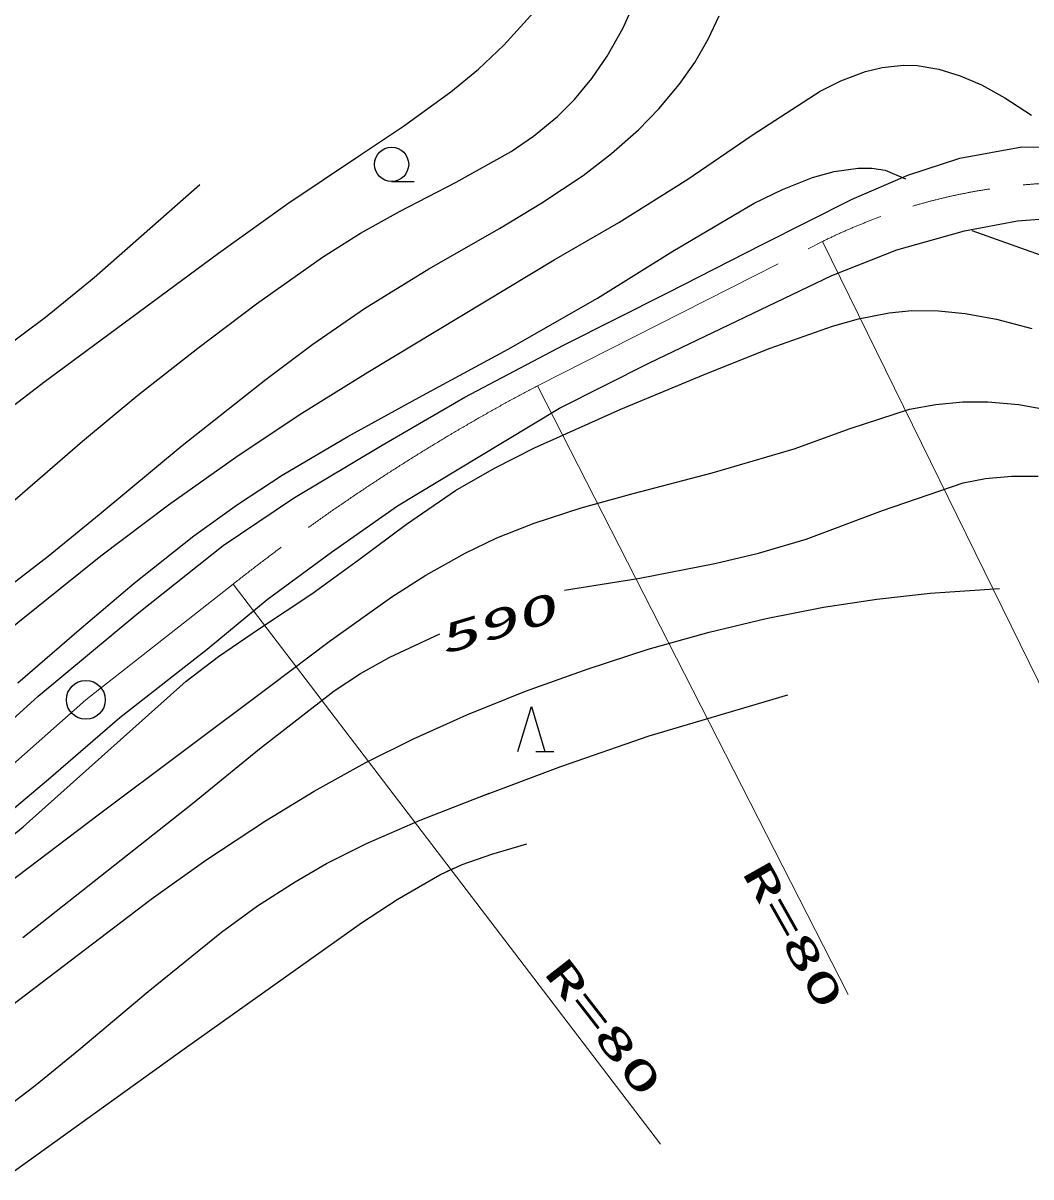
# Model space of a CAD drawing. Units: millimetres, scale not verified. Extents: x 40000 to 680000, y 20000 to 380000.
# Drawn here: x 464360 to 509219, y 265251 to 316608 of the extents above; entities that cross this region are included whole.
import ezdxf
from ezdxf.enums import TextEntityAlignment as Align

# ---------------------------------------------------------------- set-up
doc = ezdxf.new("R2010")
doc.units = ezdxf.units.MM
doc.header["$LTSCALE"] = 1000
doc.linetypes.add('CHAIN', pattern=[18.5, 12, -1.5, 3.5, -1.5])
for name, color, linetype, lineweight in [('M-BGD', 7, 'Continuous', 25), ('M-BMK', 2, 'CHAIN', 13), ('M-BMK-SRVR', 3, 'Continuous', 25), ('M-STR-HTXT', 7, 'Continuous', 13)]:
    doc.layers.add(name, color=color, linetype=linetype, lineweight=lineweight)
doc.styles.add('ＭＳ ゴシック', font='')
doc.styles.get('ＭＳ ゴシック').set_extended_font_data('MS Gothic')

msp = doc.modelspace()

# ---------------------------------------------------------------- linework, layer by layer
at = {"layer": 'M-BGD'}
for p, q in [((485757, 315626), (487942, 318040)), ((491057, 316365), (491716, 317832)), ((494859, 315898), (495344, 316936)), ((490364, 315135), (491057, 316365)), ((490364, 315135), (491057, 316365)), ((491057, 316365), (491149, 316550)), ((494253, 314859), (494859, 315898)), ((494253, 314859), (494859, 315898)), ((484632, 314559), (485757, 315626)), ((489679, 314139), (490364, 315135)), ((489679, 314139), (490364, 315135)), ((493558, 313871), (494253, 314859)), ((493558, 313871), (494253, 314859)), ((483405, 313542), (484632, 314559)), ((500755, 314033), (501859, 314448)), ((501859, 314448), (502604, 314630)), ((501859, 314448), (502604, 314630)), ((501859, 314448), (502604, 314630)), ((502604, 314630), (503546, 314734)), ((502604, 314630), (503546, 314734)), ((502604, 314630), (503546, 314734)), ((503546, 314734), (504161, 314719)), ((503546, 314734), (504161, 314719)), ((503546, 314734), (504161, 314719)), ((504161, 314719), (505120, 314562)), ((504161, 314719), (505120, 314562)), ((505120, 314562), (506077, 314264)), ((505120, 314562), (506077, 314264)), ((488911, 313213), (489679, 314139)), ((488911, 313213), (489679, 314139)), ((492653, 312786), (493558, 313871)), ((492653, 312786), (493558, 313871)), ((499845, 313583), (500755, 314033)), ((506077, 314264), (507016, 313855)), ((506077, 314264), (507016, 313855)), ((507016, 313855), (508063, 313284)), ((507016, 313855), (508063, 313284)), ((481300, 312015), (483405, 313542)), ((481300, 312015), (483405, 313542)), ((496815, 311623), (499845, 313583)), ((508063, 313284), (509246, 312510)), ((488147, 312448), (488911, 313213)), ((488147, 312448), (488911, 313213)), ((491749, 311859), (492653, 312786)), ((491749, 311859), (492653, 312786)), ((487074, 311571), (488147, 312448)), ((487074, 311571), (488147, 312448)), ((487074, 311571), (488147, 312448)), ((479293, 310679), (481300, 312015)), ((479293, 310679), (481300, 312015)), ((490550, 310800), (491749, 311859)), ((490550, 310800), (491749, 311859)), ((491749, 311859), (491811, 311919)), ((486090, 310899), (487074, 311571)), ((486090, 310899), (487074, 311571)), ((486090, 310899), (487074, 311571)), ((493955, 309655), (496815, 311623)), ((483641, 309520), (486090, 310899)), ((489283, 309830), (490550, 310800)), ((489283, 309830), (490550, 310800)), ((506057, 310590), (508815, 311101)), ((508815, 311101), (511376, 311075)), ((476151, 308570), (479293, 310679)), ((503739, 309835), (506057, 310590)), ((487457, 308608), (489283, 309830)), ((487457, 308608), (489283, 309830)), ((498162, 309203), (499503, 309731)), ((498162, 309203), (499503, 309731)), ((498162, 309203), (499503, 309731)), ((499503, 309731), (500468, 309998)), ((499503, 309731), (500468, 309998)), ((500468, 309998), (501532, 310157)), ((500468, 309998), (501532, 310157)), ((501259, 308767), (503739, 309835)), ((501532, 310157), (502137, 310156)), ((501532, 310157), (502137, 310156)), ((502137, 310156), (502725, 310055)), ((502137, 310156), (502725, 310055)), ((502725, 310055), (502738, 310052)), ((502725, 310055), (503631, 309679)), ((467530, 305285), (472230, 309416)), ((480763, 309560), (481762, 309560)), ((481118, 308225), (483641, 309520)), ((490875, 307737), (493955, 309655)), ((490875, 307737), (493955, 309655)), ((496899, 308585), (498162, 309203)), ((496899, 308585), (498162, 309203)), ((496899, 308585), (498162, 309203)), ((497257, 306758), (501259, 308767)), ((473057, 306366), (476151, 308570)), ((479381, 307253), (481118, 308225)), ((485566, 307471), (487457, 308608)), ((485566, 307471), (487457, 308608)), ((493282, 306457), (496899, 308585)), ((487998, 306063), (490875, 307737)), ((487998, 306063), (490875, 307737)), ((506264, 307354), (508628, 307810)), ((508628, 307810), (510763, 307962)), ((477683, 306185), (479381, 307253)), ((482427, 305666), (485566, 307471)), ((503252, 306517), (506264, 307354)), ((506595, 307371), (509624, 306297)), ((493047, 304606), (497257, 306758)), ((465286, 300621), (473057, 306366)), ((474754, 304106), (477683, 306185)), ((489935, 304369), (493282, 306457)), ((500355, 305375), (503252, 306517)), ((479559, 303905), (482427, 305666)), ((479703, 301077), (487998, 306063)), ((465360, 303521), (467530, 305285)), ((492240, 301479), (500355, 305375)), ((488409, 302266), (493047, 304606)), ((472145, 302133), (474754, 304106)), ((485945, 302088), (489935, 304369)), ((463368, 302028), (465360, 303521)), ((477252, 302317), (479559, 303905)), ((477252, 302317), (479559, 303905)), ((501548, 303445), (502914, 303717)), ((501548, 303445), (502914, 303717)), ((502914, 303717), (503914, 303813)), ((502914, 303717), (503914, 303813)), ((503914, 303813), (505103, 303807)), ((503914, 303813), (505103, 303807)), ((505103, 303807), (506295, 303687)), ((505103, 303807), (506295, 303687)), ((506295, 303687), (507683, 303428)), ((506295, 303687), (507683, 303428)), ((497612, 302133), (500389, 303118)), ((497612, 302133), (500389, 303118)), ((500389, 303118), (501548, 303445)), ((500389, 303118), (501548, 303445)), ((507683, 303428), (509256, 303007)), ((469462, 300047), (472145, 302133)), ((469462, 300047), (472145, 302133)), ((475177, 300762), (477252, 302317)), ((475177, 300762), (477252, 302317)), ((481977, 299944), (485945, 302088)), ((484029, 299957), (488409, 302266)), ((494821, 301031), (497612, 302133)), ((494821, 301031), (497612, 302133)), ((488237, 299461), (492240, 301479)), ((476651, 299173), (479703, 301077)), ((490965, 299420), (494821, 301031)), ((457583, 294726), (465286, 300621)), ((471439, 297801), (475177, 300762)), ((467000, 298003), (469462, 300047)), ((467000, 298003), (469462, 300047)), ((478816, 298209), (481977, 299944)), ((478816, 298209), (481977, 299944)), ((480338, 297824), (484029, 299957)), ((484614, 297290), (488237, 299461)), ((487120, 297700), (490965, 299420)), ((501178, 298568), (503808, 299419)), ((501178, 298568), (503808, 299419)), ((503808, 299419), (504990, 299637)), ((503808, 299419), (504990, 299637)), ((504990, 299637), (506186, 299747)), ((504990, 299637), (506186, 299747)), ((506186, 299747), (506299, 299752)), ((506186, 299747), (507295, 299751)), ((506186, 299747), (507295, 299751)), ((507295, 299751), (508683, 299627)), ((507295, 299751), (508683, 299627)), ((508683, 299627), (510063, 299379)), ((508683, 299627), (510063, 299379)), ((473825, 297294), (476651, 299173)), ((498685, 297654), (501178, 298568)), ((498685, 297654), (501178, 298568)), ((459646, 291625), (467000, 298003)), ((475886, 296488), (478816, 298209)), ((475886, 296488), (478816, 298209)), ((467744, 294741), (471439, 297801)), ((476397, 295469), (480338, 297824)), ((485337, 296800), (487120, 297700)), ((495037, 296594), (498685, 297654)), ((495037, 296594), (498685, 297654)), ((470839, 295172), (473825, 297294)), ((481030, 295119), (484614, 297290)), ((473903, 295187), (475886, 296488)), ((483610, 295807), (485337, 296800)), ((491521, 295675), (495037, 296594)), ((491521, 295675), (495037, 296594)), ((491521, 295675), (495037, 296594)), ((506199, 296148), (507191, 296339)), ((507191, 296339), (508360, 296447)), ((508360, 296447), (509541, 296438)), ((502610, 294914), (506199, 296148)), ((502610, 294914), (506199, 296148)), ((473273, 293349), (476397, 295469)), ((481421, 294304), (483610, 295807)), ((489202, 295032), (491521, 295675)), ((489202, 295032), (491521, 295675)), ((467820, 292898), (470839, 295172)), ((471966, 293786), (473903, 295187)), ((478093, 293062), (481030, 295119)), ((487115, 294350), (489202, 295032)), ((487115, 294350), (489202, 295032)), ((499217, 293633), (502610, 294914)), ((499217, 293633), (502610, 294914)), ((465477, 292882), (467744, 294741)), ((479339, 292745), (481421, 294304)), ((485452, 293689), (487115, 294350)), ((469309, 291674), (471966, 293786)), ((469309, 291674), (471966, 293786)), ((469515, 290374), (473273, 293349)), ((484034, 293013), (485452, 293689)), ((497101, 293013), (499217, 293633)), ((497101, 293013), (499217, 293633)), ((460179, 286755), (467820, 292898)), ((463263, 291195), (465477, 292882)), ((475222, 290950), (478093, 293062)), ((477214, 291210), (479339, 292745)), ((482292, 292037), (484034, 293013)), ((482292, 292037), (484034, 293013)), ((495156, 292547), (497101, 293013)), ((495156, 292547), (497101, 293013)), ((491819, 291904), (495156, 292547)), ((480770, 291068), (482292, 292037)), ((480770, 291068), (482292, 292037)), ((488460, 291363), (491819, 291904)), ((466863, 289603), (469309, 291674)), ((466863, 289603), (469309, 291674)), ((474878, 289662), (477214, 291210)), ((502356, 290973), (504740, 291237)), ((502356, 290973), (504740, 291237)), ((504740, 291237), (507823, 291436)), ((472553, 288741), (475222, 290950)), ((477984, 289086), (480770, 291068)), ((499983, 290608), (502356, 290973)), ((499983, 290608), (502356, 290973)), ((465028, 286648), (469515, 290374)), ((497429, 290104), (499983, 290608)), ((473066, 288420), (474878, 289662)), ((473066, 288420), (474878, 289662)), ((494892, 289496), (497429, 290104)), ((464123, 287248), (466863, 289603)), ((480682, 288392), (482910, 289418)), ((492185, 288735), (494892, 289496)), ((468663, 285693), (472553, 288741)), ((475393, 287118), (477984, 289086)), ((489505, 287873), (492185, 288735)), ((471616, 287310), (473066, 288420)), ((471616, 287310), (473066, 288420)), ((479377, 287660), (480682, 288392)), ((478209, 286893), (479377, 287660)), ((486718, 286867), (489505, 287873)), ((464366, 280832), (471616, 287310)), ((467702, 281360), (475393, 287118)), ((462296, 284172), (465028, 286648)), ((474881, 284310), (478209, 286893)), ((484111, 285818), (486718, 286867)), ((492224, 284888), (498405, 286706)), ((486389, 284186), (486990, 286185)), ((486990, 286185), (487589, 284186)), ((465498, 282950), (468663, 285693)), ((481735, 284752), (484111, 285818)), ((481735, 284752), (484111, 285818)), ((479588, 283683), (481735, 284752)), ((479588, 283683), (481735, 284752)), ((488299, 283526), (492224, 284888)), ((471901, 281870), (474881, 284310)), ((487189, 284186), (487989, 284186)), ((477320, 282424), (479588, 283683)), ((484661, 282159), (488299, 283526)), ((462049, 280072), (465498, 282950)), ((475157, 281105), (477320, 282424)), ((482041, 281134), (484661, 282159)), ((482041, 281134), (484661, 282159)), ((484661, 282159), (485112, 282331)), ((464355, 275901), (471901, 281870)), ((460025, 275558), (467702, 281360)), ((472499, 279345), (475157, 281105)), ((472499, 279345), (475157, 281105)), ((479652, 280096), (482041, 281134)), ((479652, 280096), (482041, 281134)), ((462506, 279312), (464366, 280832)), ((477872, 279200), (479652, 280096)), ((485218, 279616), (486787, 280072)), ((483901, 279150), (485218, 279616)), ((470060, 277611), (472499, 279345)), ((470060, 277611), (472499, 279345)), ((476464, 278390), (477872, 279200)), ((482916, 278700), (483901, 279150)), ((482916, 278700), (483534, 278994)), ((474801, 277310), (476464, 278390)), ((474801, 277310), (476464, 278390)), ((481013, 277592), (482916, 278700)), ((481013, 277592), (482916, 278700)), ((462382, 271767), (470060, 277611)), ((479426, 276558), (481013, 277592)), ((479426, 276558), (481013, 277592)), ((473192, 276146), (474801, 277310)), ((473192, 276146), (474801, 277310)), ((471527, 270959), (479426, 276558)), ((469923, 273511), (473192, 276146)), ((466847, 270903), (469923, 273511)), ((463608, 265251), (471527, 270959)), ((464905, 269319), (466847, 270903)), ((462973, 267870), (464905, 269319))]:
    msp.add_line(p, q, dxfattribs=at)
msp.add_circle((480763, 310320), 760, dxfattribs=at)
at = {"layer": 'M-BMK'}
for p, q in [((487259, 300468), (499943, 306887)), ((467154, 286485), (473712, 291637)), ((463091, 282900), (467154, 286485))]:
    msp.add_line(p, q, dxfattribs=at)
for centre, radius, start, end in [((511173, 284145), 25364, 68.1038, 116.2797), ((528823, 221902), 88884, 117.88036, 128.31932)]:
    msp.add_arc(centre, radius, start, end, dxfattribs=at)
at = {"layer": 'M-BMK-SRVR'}
msp.add_circle((467154, 286485), 863, dxfattribs=at)
at = {"layer": 'M-STR-HTXT'}
for p, q in [((499943, 306887), (512672, 280932)), ((487259, 300468), (501082, 273371)), ((473712, 291637), (492737, 266702))]:
    msp.add_line(p, q, dxfattribs=at)

# ---------------------------------------------------------------- texts
at = {"layer": 'M-BGD', "style": 'ＭＳ ゴシック', "oblique": 15, "width": 2}
msp.add_text('590', height=1320, rotation=16.669, dxfattribs=at).set_placement((483172, 288104), align=Align.BOTTOM_LEFT)
at = {"layer": 'M-STR-HTXT', "style": 'ＭＳ ゴシック', "width": 2}
for rotation, p in [(299.369, (495973, 278634)), (307.869, (487165, 274103))]:
    msp.add_text('R=80', height=1320, rotation=rotation, dxfattribs=at).set_placement(p, align=Align.BOTTOM_LEFT)

doc.saveas('drawing.dxf')
